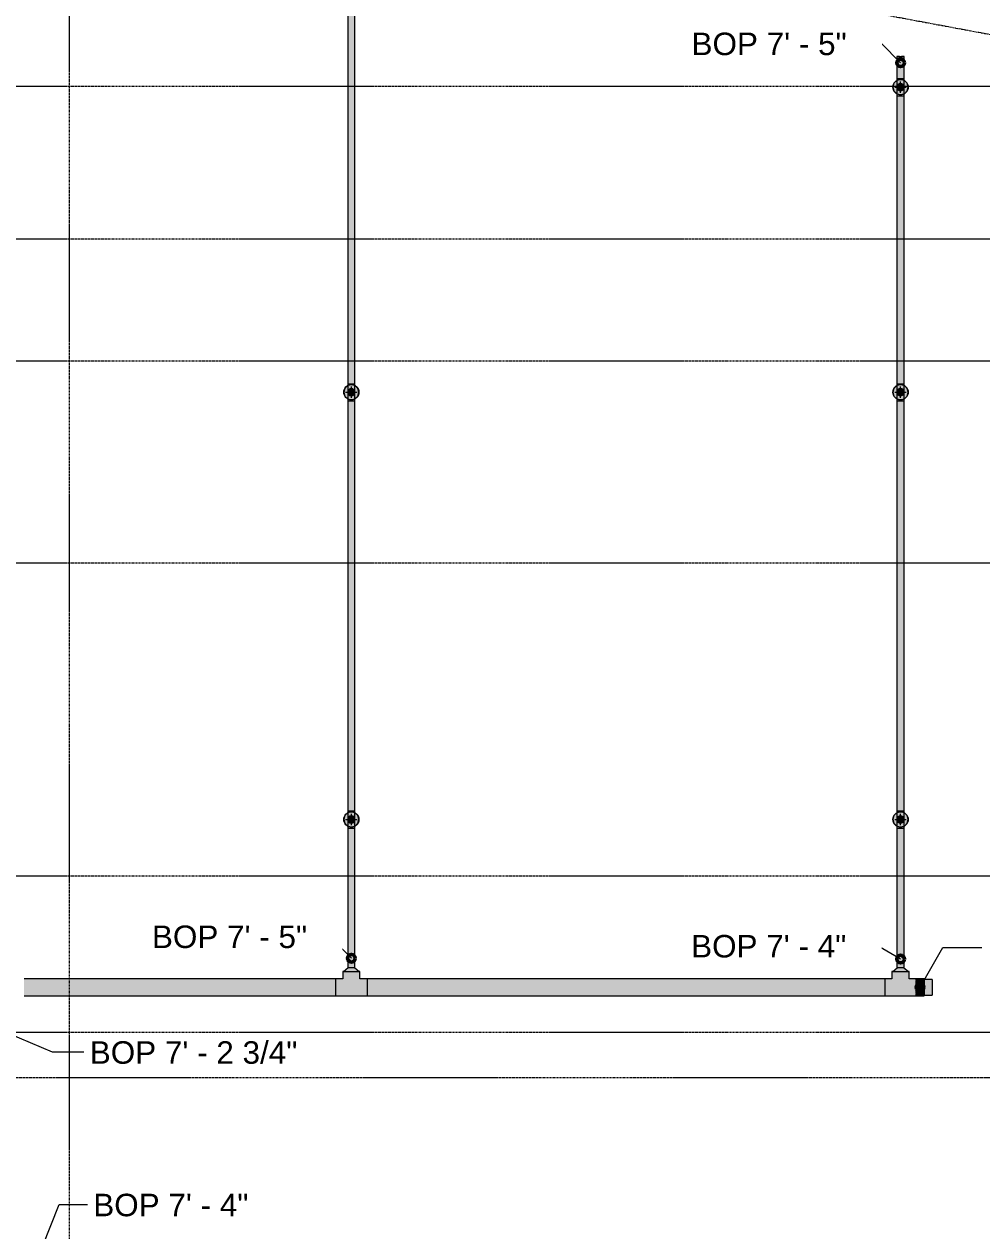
# Model space of a CAD drawing. Header units: inches. Extents: x -3679 to 241, y -496 to 1784.
# Drawn here: x -277.8 to -26.7, y 511.9 to 828.3 of the extents above; entities that cross this region are included whole.
import ezdxf

# ---------------------------------------------------------------- set-up
doc = ezdxf.new("R2010")
doc.units = ezdxf.units.IN
doc.header["$MEASUREMENT"] = 0
doc.linetypes.add('Grid Line', pattern=[0.875, 0.5, -0.125, 0.125, -0.125])
for name, color, linetype, lineweight in [('A-ANNO-NOTE', 250, 'Continuous', 9), ('G-ANNO-DIMS', 251, 'Continuous', 9), ('P-PIPE', 1, 'Continuous', 9), ('P-PIPE-CNTR', 1, 'Continuous', 9), ('S-GRID', 8, 'Continuous', 9)]:
    doc.layers.add(name, color=color, linetype=linetype, lineweight=lineweight)
doc.styles.add('Arial_1', font='arial.ttf', dxfattribs={"height": 5.901198})

# ---------------------------------------------------------------- blocks, each defined once
blk = doc.blocks.new('Cap - Generic - Fire Protection-Dry-1080083-LOWER PARKING')
at = {"layer": 'P-PIPE'}
h = blk.add_hatch(color=256, dxfattribs=at)
h.paths.add_polyline_path([(-39.74, 576.28), (-39.74, 577.81), (-41.81, 577.81), (-41.81, 576.28), (-41.62, 576.28)], flags=0)
h.paths.add_polyline_path([(-41.81, 573.68), (-39.74, 573.68), (-39.74, 576.28), (-41.81, 576.28), (-41.81, 573.75)], flags=0)
for p, q in [((-39.74, 577.81), (-41.81, 577.81)), ((-41.81, 573.68), (-39.74, 573.68))]:
    blk.add_line(p, q, dxfattribs=at)
blk.add_ellipse((-39.74, 575.74), major_axis=(0, 2.06), ratio=0.000029, start_param=0, end_param=3.141593, dxfattribs=at)

msp = doc.modelspace()

# ---------------------------------------------------------------- hatches: boundary and pattern name
at = {"layer": 'A-ANNO-NOTE'}
for points in [[(-48, 809.74), (-47, 810.01), (-46.27, 810.74), (-46, 811.74), (-46.27, 812.74), (-47, 813.47), (-48, 813.74), (-49, 813.47), (-49.73, 812.74), (-50, 811.74), (-49.73, 810.74), (-49, 810.01)], [(-192, 729.74), (-191, 730.01), (-190.27, 730.74), (-190, 731.74), (-190.27, 732.74), (-191, 733.47), (-192, 733.74), (-193, 733.47), (-193.73, 732.74), (-194, 731.74), (-193.73, 730.74), (-193, 730.01)], [(-48, 729.74), (-47, 730.01), (-46.27, 730.74), (-46, 731.74), (-46.27, 732.74), (-47, 733.47), (-48, 733.74), (-49, 733.47), (-49.73, 732.74), (-50, 731.74), (-49.73, 730.74), (-49, 730.01)], [(-192, 617.74), (-191, 618.01), (-190.27, 618.74), (-190, 619.74), (-190.27, 620.74), (-191, 621.47), (-192, 621.74), (-193, 621.47), (-193.73, 620.74), (-194, 619.74), (-193.73, 618.74), (-193, 618.01)], [(-48, 617.74), (-47, 618.01), (-46.27, 618.74), (-46, 619.74), (-46.27, 620.74), (-47, 621.47), (-48, 621.74), (-49, 621.47), (-49.73, 620.74), (-50, 619.74), (-49.73, 618.74), (-49, 618.01)]]:
    msp.add_hatch(color=256, dxfattribs=at).paths.add_polyline_path(points, flags=0)
h = msp.add_hatch(color=256, dxfattribs=at)
edge = h.paths.add_edge_path(flags=0)
edge.add_arc((-48, 811.74), 2, 0, 360)
h = msp.add_hatch(color=256, dxfattribs=at)
edge = h.paths.add_edge_path(flags=0)
edge.add_arc((-192, 731.74), 2, 0, 360)
h = msp.add_hatch(color=256, dxfattribs=at)
edge = h.paths.add_edge_path(flags=0)
edge.add_arc((-48, 731.74), 2, 0, 360)
h = msp.add_hatch(color=256, dxfattribs=at)
edge = h.paths.add_edge_path(flags=0)
edge.add_arc((-192, 619.74), 2, 0, 360)
h = msp.add_hatch(color=256, dxfattribs=at)
edge = h.paths.add_edge_path(flags=0)
edge.add_arc((-48, 619.74), 2, 0, 360)
at = {"layer": 'P-PIPE'}
h = msp.add_hatch(color=256, dxfattribs=at)
h.paths.add_polyline_path([(-192.67, 733.98), (-192.67, 733.98), (-192.67, 741.06)], flags=0)
h.paths.add_polyline_path([(-192, 733.98), (-192, 841.49), (-192.95, 841.5), (-192.95, 733.99), (-192.47, 733.98), (-192.25, 733.98)], flags=0)
for points in [[(-192, 733.98), (-191.05, 733.99), (-191.05, 841.5), (-191.53, 841.5), (-192, 841.49), (-192, 741.06)], [(-48, 813.98), (-48, 819.74), (-48.95, 819.74), (-48.95, 813.99), (-48.47, 813.98), (-48.25, 813.98)], [(-48, 813.98), (-47.05, 813.99), (-47.05, 819.74), (-47.53, 819.74), (-48, 819.74), (-48, 815.26)], [(-48, 810.79), (-47.75, 810.83), (-47.53, 810.92), (-47.33, 811.07), (-47.18, 811.27), (-47.08, 811.5), (-47.05, 811.74), (-47.08, 811.99), (-47.18, 812.22), (-47.33, 812.41), (-47.53, 812.57), (-47.75, 812.66), (-48, 812.69), (-48.25, 812.66), (-48.48, 812.57), (-48.67, 812.41), (-48.82, 812.22), (-48.92, 811.99), (-48.95, 811.74), (-48.92, 811.5), (-48.82, 811.27), (-48.67, 811.07), (-48.48, 810.92), (-48.25, 810.83)], [(-48, 733.98), (-47.05, 733.99), (-47.05, 809.5), (-47.53, 809.5), (-48, 809.49), (-48, 741.06)], [(-192, 730.79), (-191.75, 730.83), (-191.53, 730.92), (-191.33, 731.07), (-191.18, 731.27), (-191.08, 731.5), (-191.05, 731.74), (-191.08, 731.99), (-191.18, 732.22), (-191.33, 732.41), (-191.53, 732.57), (-191.75, 732.66), (-192, 732.69), (-192.25, 732.66), (-192.48, 732.57), (-192.67, 732.41), (-192.82, 732.22), (-192.92, 731.99), (-192.95, 731.74), (-192.92, 731.5), (-192.82, 731.27), (-192.67, 731.07), (-192.48, 730.92), (-192.25, 730.83)], [(-48, 730.79), (-47.75, 730.83), (-47.53, 730.92), (-47.33, 731.07), (-47.18, 731.27), (-47.08, 731.5), (-47.05, 731.74), (-47.08, 731.99), (-47.18, 732.22), (-47.33, 732.41), (-47.53, 732.57), (-47.75, 732.66), (-48, 732.69), (-48.25, 732.66), (-48.48, 732.57), (-48.67, 732.41), (-48.82, 732.22), (-48.92, 731.99), (-48.95, 731.74), (-48.92, 731.5), (-48.82, 731.27), (-48.67, 731.07), (-48.48, 730.92), (-48.25, 730.83)], [(-192, 621.98), (-191.05, 621.99), (-191.05, 729.5), (-191.53, 729.5), (-192, 729.49), (-192, 624.45)], [(-48, 621.98), (-47.05, 621.99), (-47.05, 729.5), (-47.53, 729.5), (-48, 729.49), (-48, 624.45)], [(-192, 618.79), (-191.75, 618.83), (-191.53, 618.92), (-191.33, 619.07), (-191.18, 619.27), (-191.08, 619.5), (-191.05, 619.74), (-191.08, 619.99), (-191.18, 620.22), (-191.33, 620.41), (-191.53, 620.57), (-191.75, 620.66), (-192, 620.69), (-192.25, 620.66), (-192.48, 620.57), (-192.67, 620.41), (-192.82, 620.22), (-192.92, 619.99), (-192.95, 619.74), (-192.92, 619.5), (-192.82, 619.27), (-192.67, 619.07), (-192.48, 618.92), (-192.25, 618.83)], [(-48, 618.79), (-47.75, 618.83), (-47.53, 618.92), (-47.33, 619.07), (-47.18, 619.27), (-47.08, 619.5), (-47.05, 619.74), (-47.08, 619.99), (-47.18, 620.22), (-47.33, 620.41), (-47.53, 620.57), (-47.75, 620.66), (-48, 620.69), (-48.25, 620.66), (-48.48, 620.57), (-48.67, 620.41), (-48.82, 620.22), (-48.92, 619.99), (-48.95, 619.74), (-48.92, 619.5), (-48.82, 619.27), (-48.67, 619.07), (-48.48, 618.92), (-48.25, 618.83)], [(-192, 580.9), (-192, 617.49), (-192.95, 617.5), (-192.95, 580.9), (-192.48, 580.9), (-192.25, 580.9)], [(-192, 580.9), (-191.05, 580.9), (-191.05, 617.5), (-191.53, 617.5), (-192, 617.49), (-192, 582.05)], [(-48, 580.9), (-48, 617.49), (-48.95, 617.5), (-48.95, 580.91), (-48.48, 580.9), (-48.25, 580.9)], [(-48, 580.9), (-47.05, 580.91), (-47.05, 617.5), (-47.53, 617.5), (-48, 617.49), (-48, 582.05)], [(-192, 575.73), (-189.75, 577.99), (-189.75, 579.88), (-190.41, 579.87), (-193.95, 579.87), (-194.25, 579.88), (-194.25, 577.99), (-193.7, 577.44), (-192.3, 576.04)], [(-191.54, 579.87), (-189.94, 579.88), (-191.19, 580.9), (-192.82, 580.9), (-194.06, 579.88), (-192.87, 579.87), (-191.7, 579.87)], [(-192, 579.87), (-194.06, 579.88), (-194.06, 579.88), (-193.55, 579.87), (-192.46, 579.87)], [(-48, 575.73), (-45.75, 577.99), (-45.75, 579.88), (-46.41, 579.87), (-49.95, 579.87), (-50.25, 579.88), (-50.25, 577.99), (-49.7, 577.44), (-48.3, 576.04)], [(-47.54, 579.87), (-45.94, 579.88), (-47.19, 580.91), (-48.82, 580.9), (-50.06, 579.88), (-48.87, 579.87), (-47.7, 579.87)], [(-48, 579.87), (-50.06, 579.88), (-50.06, 579.88), (-49.55, 579.87), (-48.46, 579.87)], [(-277.81, 575.74), (-196.13, 575.74), (-196.14, 577.99), (-277.81, 577.99), (-277.81, 576.33)], [(-187.87, 573.49), (-187.87, 577.99), (-189.75, 577.99), (-190.3, 577.44), (-192, 575.73), (-194.25, 577.99), (-196.13, 577.99), (-196.13, 573.49), (-194.67, 573.49)], [(-102.04, 575.74), (-52.13, 575.74), (-52.14, 577.99), (-187.87, 577.99), (-187.87, 575.74), (-169.4, 575.74)], [(-52.13, 573.49), (-43.87, 573.49), (-43.87, 577.99), (-45.75, 577.99), (-46.3, 577.44), (-48, 575.73), (-50.25, 577.99), (-52.13, 577.99), (-52.13, 573.49)], [(-43.87, 575.74), (-41.81, 575.74), (-41.81, 577.99), (-43.87, 577.99), (-43.87, 576.04)], [(-236.77, 573.49), (-196.13, 573.49), (-196.13, 575.74), (-277.81, 575.74), (-277.81, 573.49), (-270.45, 573.49)], [(-187.87, 573.49), (-52.13, 573.49), (-52.13, 575.74), (-187.87, 575.74), (-187.87, 573.53)], [(-41.81, 573.49), (-41.81, 575.74), (-43.87, 575.74), (-43.87, 573.49), (-43.1, 573.49)]]:
    msp.add_hatch(color=256, dxfattribs=at).paths.add_polyline_path(points, flags=0)
h = msp.add_hatch(color=256, dxfattribs=at)
h.paths.add_polyline_path([(-48.95, 811.74), (-48.92, 811.99), (-48.79, 812.28), (-48.65, 812.43), (-48.44, 812.58), (-48.24, 812.66), (-48, 812.69), (-48, 813.98), (-48.95, 813.99), (-48.95, 811.91)], flags=0)
h.paths.add_polyline_path([(-48, 809.49), (-48.01, 810.79), (-48.25, 810.83), (-48.48, 810.92), (-48.67, 811.07), (-48.84, 811.31), (-48.88, 811.38), (-48.93, 811.56), (-48.95, 811.74), (-48.95, 809.5), (-48.48, 809.5), (-48.25, 809.49)], flags=0)
h = msp.add_hatch(color=256, dxfattribs=at)
h.paths.add_polyline_path([(-47.05, 811.74), (-47.05, 813.99), (-47.53, 813.98), (-48, 813.98), (-47.99, 812.69), (-47.75, 812.66), (-47.52, 812.57), (-47.33, 812.41), (-47.16, 812.18), (-47.12, 812.1), (-47.07, 811.93), (-47.05, 811.75)], flags=0)
h.paths.add_polyline_path([(-48, 809.49), (-47.05, 809.5), (-47.05, 811.73), (-47.08, 811.49), (-47.21, 811.21), (-47.35, 811.05), (-47.54, 810.91), (-47.75, 810.82), (-48, 810.79), (-48, 810.68)], flags=0)
h = msp.add_hatch(color=256, dxfattribs=at)
h.paths.add_polyline_path([(-48.92, 811.5), (-48.95, 811.74), (-48.92, 811.99), (-48.82, 812.22), (-48.67, 812.42), (-48.48, 812.57), (-48.24, 812.66), (-48, 812.69), (-47.75, 812.66), (-47.53, 812.57), (-47.32, 812.41), (-47.18, 812.22), (-47.08, 811.99), (-47.05, 811.74), (-47.08, 811.49), (-47.18, 811.27), (-47.33, 811.07), (-47.53, 810.92), (-47.76, 810.82), (-48, 810.79), (-48.25, 810.83), (-48.48, 810.92), (-48.68, 811.08), (-48.82, 811.27), (-48.92, 811.5)], flags=0)
h.paths.add_polyline_path([(-48, 810.79), (-47.75, 810.83), (-47.52, 810.92), (-47.33, 811.07), (-47.18, 811.27), (-47.08, 811.5), (-47.05, 811.75), (-47.08, 811.99), (-47.18, 812.22), (-47.33, 812.42), (-47.53, 812.57), (-47.76, 812.66), (-48.01, 812.69), (-48.25, 812.66), (-48.48, 812.56), (-48.67, 812.41), (-48.82, 812.22), (-48.92, 811.99), (-48.95, 811.74), (-48.92, 811.49), (-48.82, 811.27), (-48.67, 811.07), (-48.47, 810.92), (-48.24, 810.82), (-48, 810.79)], flags=0)
h = msp.add_hatch(color=256, dxfattribs=at)
h.paths.add_polyline_path([(-48.67, 733.98), (-48.67, 733.98), (-48.67, 741.06)], flags=0)
h.paths.add_polyline_path([(-48, 733.98), (-48, 809.49), (-48.95, 809.5), (-48.95, 733.99), (-48.47, 733.98), (-48.25, 733.98)], flags=0)
h = msp.add_hatch(color=256, dxfattribs=at)
h.paths.add_polyline_path([(-192.95, 731.74), (-192.92, 731.99), (-192.79, 732.28), (-192.65, 732.43), (-192.44, 732.58), (-192.24, 732.66), (-192, 732.69), (-192, 733.98), (-192.95, 733.99), (-192.95, 731.91)], flags=0)
h.paths.add_polyline_path([(-192, 729.49), (-192.01, 730.79), (-192.25, 730.83), (-192.48, 730.92), (-192.67, 731.07), (-192.84, 731.31), (-192.88, 731.38), (-192.93, 731.56), (-192.95, 731.74), (-192.95, 729.5), (-192.48, 729.5), (-192.25, 729.49)], flags=0)
h = msp.add_hatch(color=256, dxfattribs=at)
h.paths.add_polyline_path([(-192.92, 731.5), (-192.95, 731.74), (-192.92, 731.99), (-192.82, 732.22), (-192.67, 732.42), (-192.48, 732.57), (-192.24, 732.66), (-192, 732.69), (-191.75, 732.66), (-191.53, 732.57), (-191.32, 732.41), (-191.18, 732.22), (-191.08, 731.99), (-191.05, 731.74), (-191.08, 731.49), (-191.18, 731.27), (-191.33, 731.07), (-191.53, 730.92), (-191.76, 730.82), (-192, 730.79), (-192.25, 730.83), (-192.48, 730.92), (-192.68, 731.08), (-192.82, 731.27), (-192.92, 731.5)], flags=0)
h.paths.add_polyline_path([(-192, 730.79), (-191.75, 730.83), (-191.52, 730.92), (-191.33, 731.07), (-191.18, 731.27), (-191.08, 731.5), (-191.05, 731.75), (-191.08, 731.99), (-191.18, 732.22), (-191.33, 732.42), (-191.53, 732.57), (-191.76, 732.66), (-192.01, 732.69), (-192.25, 732.66), (-192.48, 732.56), (-192.67, 732.41), (-192.82, 732.22), (-192.92, 731.99), (-192.95, 731.74), (-192.92, 731.49), (-192.82, 731.27), (-192.67, 731.07), (-192.47, 730.92), (-192.24, 730.82), (-192, 730.79)], flags=0)
h = msp.add_hatch(color=256, dxfattribs=at)
h.paths.add_polyline_path([(-191.05, 731.74), (-191.05, 733.99), (-191.53, 733.98), (-192, 733.98), (-191.99, 732.69), (-191.75, 732.66), (-191.52, 732.57), (-191.33, 732.41), (-191.16, 732.18), (-191.12, 732.1), (-191.07, 731.93), (-191.05, 731.75)], flags=0)
h.paths.add_polyline_path([(-192, 729.49), (-191.05, 729.5), (-191.05, 731.73), (-191.08, 731.49), (-191.21, 731.21), (-191.35, 731.05), (-191.54, 730.91), (-191.75, 730.82), (-192, 730.79), (-192, 730.46)], flags=0)
h = msp.add_hatch(color=256, dxfattribs=at)
h.paths.add_polyline_path([(-48.95, 731.74), (-48.92, 731.99), (-48.79, 732.28), (-48.65, 732.43), (-48.44, 732.58), (-48.24, 732.66), (-48, 732.69), (-48, 733.98), (-48.95, 733.99), (-48.95, 731.91)], flags=0)
h.paths.add_polyline_path([(-48, 729.49), (-48.01, 730.79), (-48.25, 730.83), (-48.48, 730.92), (-48.67, 731.07), (-48.84, 731.31), (-48.88, 731.38), (-48.93, 731.56), (-48.95, 731.74), (-48.95, 729.5), (-48.48, 729.5), (-48.25, 729.49)], flags=0)
h = msp.add_hatch(color=256, dxfattribs=at)
h.paths.add_polyline_path([(-48.92, 731.5), (-48.95, 731.74), (-48.92, 731.99), (-48.82, 732.22), (-48.67, 732.42), (-48.48, 732.57), (-48.24, 732.66), (-48, 732.69), (-47.75, 732.66), (-47.53, 732.57), (-47.32, 732.41), (-47.18, 732.22), (-47.08, 731.99), (-47.05, 731.74), (-47.08, 731.49), (-47.18, 731.27), (-47.33, 731.07), (-47.53, 730.92), (-47.76, 730.82), (-48, 730.79), (-48.25, 730.83), (-48.48, 730.92), (-48.68, 731.08), (-48.82, 731.27), (-48.92, 731.5)], flags=0)
h.paths.add_polyline_path([(-48, 730.79), (-47.75, 730.83), (-47.52, 730.92), (-47.33, 731.07), (-47.18, 731.27), (-47.08, 731.5), (-47.05, 731.75), (-47.08, 731.99), (-47.18, 732.22), (-47.33, 732.42), (-47.53, 732.57), (-47.76, 732.66), (-48.01, 732.69), (-48.25, 732.66), (-48.48, 732.56), (-48.67, 732.41), (-48.82, 732.22), (-48.92, 731.99), (-48.95, 731.74), (-48.92, 731.49), (-48.82, 731.27), (-48.67, 731.07), (-48.47, 730.92), (-48.24, 730.82), (-48, 730.79)], flags=0)
h = msp.add_hatch(color=256, dxfattribs=at)
h.paths.add_polyline_path([(-47.05, 731.74), (-47.05, 733.99), (-47.53, 733.98), (-48, 733.98), (-47.99, 732.69), (-47.75, 732.66), (-47.52, 732.57), (-47.33, 732.41), (-47.16, 732.18), (-47.12, 732.1), (-47.07, 731.93), (-47.05, 731.75)], flags=0)
h.paths.add_polyline_path([(-48, 729.49), (-47.05, 729.5), (-47.05, 731.73), (-47.08, 731.49), (-47.21, 731.21), (-47.35, 731.05), (-47.54, 730.91), (-47.75, 730.82), (-48, 730.79), (-48, 730.46)], flags=0)
h = msp.add_hatch(color=256, dxfattribs=at)
h.paths.add_polyline_path([(-192.67, 621.98), (-192.67, 621.98), (-192.67, 624.45)], flags=0)
h.paths.add_polyline_path([(-192, 621.98), (-192, 729.49), (-192.95, 729.5), (-192.95, 621.99), (-192.47, 621.98), (-192.25, 621.98)], flags=0)
h = msp.add_hatch(color=256, dxfattribs=at)
h.paths.add_polyline_path([(-48.67, 621.98), (-48.67, 621.98), (-48.67, 624.45)], flags=0)
h.paths.add_polyline_path([(-48, 621.98), (-48, 729.49), (-48.95, 729.5), (-48.95, 621.99), (-48.47, 621.98), (-48.25, 621.98)], flags=0)
h = msp.add_hatch(color=256, dxfattribs=at)
h.paths.add_polyline_path([(-192.95, 619.74), (-192.92, 619.99), (-192.79, 620.28), (-192.65, 620.43), (-192.44, 620.58), (-192.24, 620.66), (-192, 620.69), (-192, 621.98), (-192.95, 621.99), (-192.95, 619.91)], flags=0)
h.paths.add_polyline_path([(-192, 617.49), (-192.01, 618.79), (-192.25, 618.83), (-192.48, 618.92), (-192.67, 619.07), (-192.84, 619.31), (-192.88, 619.38), (-192.93, 619.56), (-192.95, 619.74), (-192.95, 617.5), (-192.48, 617.5), (-192.25, 617.49)], flags=0)
h = msp.add_hatch(color=256, dxfattribs=at)
h.paths.add_polyline_path([(-192.92, 619.5), (-192.95, 619.74), (-192.92, 619.99), (-192.82, 620.22), (-192.67, 620.42), (-192.48, 620.57), (-192.24, 620.66), (-192, 620.69), (-191.75, 620.66), (-191.53, 620.57), (-191.32, 620.41), (-191.18, 620.22), (-191.08, 619.99), (-191.05, 619.74), (-191.08, 619.49), (-191.18, 619.27), (-191.33, 619.07), (-191.53, 618.92), (-191.76, 618.82), (-192, 618.79), (-192.25, 618.83), (-192.48, 618.92), (-192.68, 619.08), (-192.82, 619.27), (-192.92, 619.5)], flags=0)
h.paths.add_polyline_path([(-192, 618.79), (-191.75, 618.83), (-191.52, 618.92), (-191.33, 619.07), (-191.18, 619.27), (-191.08, 619.5), (-191.05, 619.75), (-191.08, 619.99), (-191.18, 620.22), (-191.33, 620.42), (-191.53, 620.57), (-191.76, 620.66), (-192.01, 620.69), (-192.25, 620.66), (-192.48, 620.56), (-192.67, 620.41), (-192.82, 620.22), (-192.92, 619.99), (-192.95, 619.74), (-192.92, 619.49), (-192.82, 619.27), (-192.67, 619.07), (-192.47, 618.92), (-192.24, 618.82), (-192, 618.79)], flags=0)
h = msp.add_hatch(color=256, dxfattribs=at)
h.paths.add_polyline_path([(-191.05, 619.74), (-191.05, 621.99), (-191.53, 621.98), (-192, 621.98), (-191.99, 620.69), (-191.75, 620.66), (-191.52, 620.57), (-191.33, 620.41), (-191.16, 620.18), (-191.12, 620.1), (-191.07, 619.93), (-191.05, 619.75)], flags=0)
h.paths.add_polyline_path([(-192, 617.49), (-191.05, 617.5), (-191.05, 619.73), (-191.08, 619.49), (-191.21, 619.21), (-191.35, 619.05), (-191.54, 618.91), (-191.75, 618.82), (-192, 618.79), (-192, 618.68)], flags=0)
h = msp.add_hatch(color=256, dxfattribs=at)
h.paths.add_polyline_path([(-48.95, 619.74), (-48.92, 619.99), (-48.79, 620.28), (-48.65, 620.43), (-48.44, 620.58), (-48.24, 620.66), (-48, 620.69), (-48, 621.98), (-48.95, 621.99), (-48.95, 619.91)], flags=0)
h.paths.add_polyline_path([(-48, 617.49), (-48.01, 618.79), (-48.25, 618.83), (-48.48, 618.92), (-48.67, 619.07), (-48.84, 619.31), (-48.88, 619.38), (-48.93, 619.56), (-48.95, 619.74), (-48.95, 617.5), (-48.48, 617.5), (-48.25, 617.49)], flags=0)
h = msp.add_hatch(color=256, dxfattribs=at)
h.paths.add_polyline_path([(-48.92, 619.5), (-48.95, 619.74), (-48.92, 619.99), (-48.82, 620.22), (-48.67, 620.42), (-48.48, 620.57), (-48.24, 620.66), (-48, 620.69), (-47.75, 620.66), (-47.53, 620.57), (-47.32, 620.41), (-47.18, 620.22), (-47.08, 619.99), (-47.05, 619.74), (-47.08, 619.49), (-47.18, 619.27), (-47.33, 619.07), (-47.53, 618.92), (-47.76, 618.82), (-48, 618.79), (-48.25, 618.83), (-48.48, 618.92), (-48.68, 619.08), (-48.82, 619.27), (-48.92, 619.5)], flags=0)
h.paths.add_polyline_path([(-48, 618.79), (-47.75, 618.83), (-47.52, 618.92), (-47.33, 619.07), (-47.18, 619.27), (-47.08, 619.5), (-47.05, 619.75), (-47.08, 619.99), (-47.18, 620.22), (-47.33, 620.42), (-47.53, 620.57), (-47.76, 620.66), (-48.01, 620.69), (-48.25, 620.66), (-48.48, 620.56), (-48.67, 620.41), (-48.82, 620.22), (-48.92, 619.99), (-48.95, 619.74), (-48.92, 619.49), (-48.82, 619.27), (-48.67, 619.07), (-48.47, 618.92), (-48.24, 618.82), (-48, 618.79)], flags=0)
h = msp.add_hatch(color=256, dxfattribs=at)
h.paths.add_polyline_path([(-47.05, 619.74), (-47.05, 621.99), (-47.53, 621.98), (-48, 621.98), (-47.99, 620.69), (-47.75, 620.66), (-47.52, 620.57), (-47.33, 620.41), (-47.16, 620.18), (-47.12, 620.1), (-47.07, 619.93), (-47.05, 619.75)], flags=0)
h.paths.add_polyline_path([(-48, 617.49), (-47.05, 617.5), (-47.05, 619.73), (-47.08, 619.49), (-47.21, 619.21), (-47.35, 619.05), (-47.54, 618.91), (-47.75, 618.82), (-48, 618.79), (-48, 618.68)], flags=0)

# ---------------------------------------------------------------- linework, layer by layer
at = {"layer": 'A-ANNO-NOTE'}
for p, q in [((-49, 813.47), (-49.73, 812.74)), ((-48, 813.74), (-49, 813.47)), ((-47, 813.47), (-48, 813.74)), ((-46.27, 812.74), (-47, 813.47)), ((-49.73, 812.74), (-50, 811.74)), ((-50, 811.74), (-49.73, 810.74)), ((-49.73, 810.74), (-49, 810.01)), ((-49, 810.01), (-48, 809.74)), ((-48, 809.74), (-47, 810.01)), ((-47, 810.01), (-46.27, 810.74)), ((-46, 811.74), (-46.27, 812.74)), ((-46.27, 810.74), (-46, 811.74)), ((-193.73, 732.74), (-194, 731.74)), ((-194, 731.74), (-193.73, 730.74)), ((-193, 733.47), (-193.73, 732.74)), ((-192, 733.74), (-193, 733.47)), ((-191, 733.47), (-192, 733.74)), ((-190.27, 732.74), (-191, 733.47)), ((-190, 731.74), (-190.27, 732.74)), ((-190.27, 730.74), (-190, 731.74)), ((-49.73, 732.74), (-50, 731.74)), ((-50, 731.74), (-49.73, 730.74)), ((-49, 733.47), (-49.73, 732.74)), ((-48, 733.74), (-49, 733.47)), ((-47, 733.47), (-48, 733.74)), ((-46.27, 732.74), (-47, 733.47)), ((-46, 731.74), (-46.27, 732.74)), ((-46.27, 730.74), (-46, 731.74)), ((-193.73, 730.74), (-193, 730.01)), ((-193, 730.01), (-192, 729.74)), ((-192, 729.74), (-191, 730.01)), ((-191, 730.01), (-190.27, 730.74)), ((-49.73, 730.74), (-49, 730.01)), ((-49, 730.01), (-48, 729.74)), ((-48, 729.74), (-47, 730.01)), ((-47, 730.01), (-46.27, 730.74)), ((-193.73, 620.74), (-194, 619.74)), ((-193, 621.47), (-193.73, 620.74)), ((-192, 621.74), (-193, 621.47)), ((-191, 621.47), (-192, 621.74)), ((-190.27, 620.74), (-191, 621.47)), ((-190, 619.74), (-190.27, 620.74)), ((-49.73, 620.74), (-50, 619.74)), ((-49, 621.47), (-49.73, 620.74)), ((-48, 621.74), (-49, 621.47)), ((-47, 621.47), (-48, 621.74)), ((-46.27, 620.74), (-47, 621.47)), ((-46, 619.74), (-46.27, 620.74)), ((-194, 619.74), (-193.73, 618.74)), ((-193.73, 618.74), (-193, 618.01)), ((-193, 618.01), (-192, 617.74)), ((-192, 617.74), (-191, 618.01)), ((-191, 618.01), (-190.27, 618.74)), ((-190.27, 618.74), (-190, 619.74)), ((-50, 619.74), (-49.73, 618.74)), ((-49.73, 618.74), (-49, 618.01)), ((-49, 618.01), (-48, 617.74)), ((-48, 617.74), (-47, 618.01)), ((-47, 618.01), (-46.27, 618.74)), ((-46.27, 618.74), (-46, 619.74))]:
    msp.add_line(p, q, dxfattribs=at)
for centre in [(-48, 811.74), (-192, 731.74), (-48, 731.74), (-192, 619.74), (-48, 619.74)]:
    msp.add_circle(centre, 2, dxfattribs=at)
at = {"layer": 'G-ANNO-DIMS'}
for p, q in [((-53.12, 823.22), (-60.92, 823.22)), ((-48, 818.11), (-53.12, 823.22)), ((-197.77, 589.12), (-202.41, 589.12)), ((-192, 583.35), (-197.77, 589.12)), ((-54.09, 586.66), (-61.03, 586.66)), ((-48, 583.14), (-54.09, 586.66)), ((-42.87, 575.74), (-36.87, 586.13)), ((-36.87, 586.13), (-26.68, 586.13)), ((-281.95, 563.72), (-270.48, 558.78)), ((-270.48, 558.78), (-262.09, 558.78)), ((-273.03, 507.74), (-268.66, 518.81)), ((-268.66, 518.81), (-261.18, 518.81))]:
    msp.add_line(p, q, dxfattribs=at)
at = {"layer": 'G-ANNO-DIMS', "lineweight": 50}
for centre in [(-48, 818.11), (-192, 583.35), (-48, 583.14), (-42.87, 575.74)]:
    msp.add_circle(centre, 1, dxfattribs=at)
at = {"layer": 'P-PIPE'}
for p, q in [((-192.95, 841.5), (-192.95, 733.99)), ((-191.05, 733.99), (-191.05, 841.5)), ((-48.95, 819.74), (-48.95, 813.99)), ((-48.95, 819.74), (-48.92, 819.74)), ((-48.92, 819.74), (-48.82, 819.74)), ((-48.82, 819.74), (-48.67, 819.74)), ((-48.67, 819.74), (-48.48, 819.74)), ((-48.48, 819.74), (-48.25, 819.74)), ((-48.25, 819.74), (-48, 819.74)), ((-47.05, 813.99), (-47.05, 819.74)), ((-48.95, 813.99), (-48.95, 809.5)), ((-47.05, 809.5), (-47.05, 813.99)), ((-48.95, 809.5), (-48.95, 733.99)), ((-47.05, 733.99), (-47.05, 809.5)), ((-192.95, 733.99), (-192.95, 729.5)), ((-191.05, 729.5), (-191.05, 733.99)), ((-48.95, 733.99), (-48.95, 729.5)), ((-47.05, 729.5), (-47.05, 733.99)), ((-192.95, 729.5), (-192.95, 621.99)), ((-191.05, 621.99), (-191.05, 729.5)), ((-48.95, 729.5), (-48.95, 621.99)), ((-47.05, 621.99), (-47.05, 729.5)), ((-192.95, 621.99), (-192.95, 617.5)), ((-191.05, 617.5), (-191.05, 621.99)), ((-48.95, 621.99), (-48.95, 617.5)), ((-47.05, 617.5), (-47.05, 621.99)), ((-192.95, 617.5), (-192.95, 580.9)), ((-191.05, 580.9), (-191.05, 617.5)), ((-48.95, 617.5), (-48.95, 580.91)), ((-47.05, 580.91), (-47.05, 617.5)), ((-194.25, 579.88), (-194.25, 577.99)), ((-194.06, 579.88), (-192.81, 580.9)), ((-191.19, 580.9), (-189.94, 579.88)), ((-189.75, 577.99), (-189.75, 579.88)), ((-50.25, 579.88), (-50.25, 577.99)), ((-50.06, 579.88), (-48.81, 580.91)), ((-47.19, 580.91), (-45.94, 579.88)), ((-45.75, 577.99), (-45.75, 579.88)), ((-196.13, 577.99), (-277.81, 577.99)), ((-194.25, 577.99), (-196.13, 577.99)), ((-187.87, 577.99), (-189.75, 577.99)), ((-52.13, 577.99), (-187.87, 577.99)), ((-50.25, 577.99), (-52.13, 577.99)), ((-43.87, 577.99), (-45.75, 577.99)), ((-41.81, 577.99), (-43.87, 577.99)), ((-43.87, 577.92), (-43.87, 577.97)), ((-43.87, 577.69), (-43.87, 577.82)), ((-43.87, 577.33), (-43.87, 577.52)), ((-43.87, 576.87), (-43.87, 577.33)), ((-43.87, 576.33), (-43.87, 576.86)), ((-43.87, 575.74), (-43.87, 576.32)), ((-41.81, 577.99), (-41.81, 573.49)), ((-277.81, 573.49), (-196.13, 573.49)), ((-196.13, 573.49), (-187.87, 573.49)), ((-187.87, 573.49), (-52.13, 573.49)), ((-52.13, 573.49), (-43.87, 573.49)), ((-43.87, 575.16), (-43.87, 575.73)), ((-43.87, 574.62), (-43.87, 575.15)), ((-43.87, 574.15), (-43.87, 574.61)), ((-43.87, 573.79), (-43.87, 573.95)), ((-43.87, 573.57), (-43.87, 573.66)), ((-43.87, 573.49), (-43.87, 573.51)), ((-43.87, 573.49), (-41.81, 573.49))]:
    msp.add_line(p, q, dxfattribs=at)
at = {"layer": 'P-PIPE', "flags": 128}
for points in [[(-48.25, 819.75), (-48.48, 819.75), (-48.67, 819.75), (-48.82, 819.74), (-48.92, 819.74), (-48.95, 819.74)], [(-48, 819.74), (-47.75, 819.74), (-47.53, 819.74), (-47.33, 819.74), (-47.18, 819.74), (-47.08, 819.74), (-47.05, 819.74)], [(-47.05, 819.74), (-47.08, 819.74), (-47.18, 819.74), (-47.33, 819.75), (-47.53, 819.75), (-47.75, 819.75)]]:
    msp.add_lwpolyline(points, dxfattribs=at)
at = {"layer": 'P-PIPE'}
for centre, radius, start, end in [((-48, 811.74), 0.95, 0, 180), ((-48, 811.74), 0.95, 180, 0), ((-48, 811.27), 0.475, 90, 270), ((-48, 812.22), 0.475, 270, 90), ((-192, 731.74), 0.95, 0, 180), ((-192, 731.74), 0.95, 180, 0), ((-192, 731.27), 0.475, 90, 270), ((-192, 732.22), 0.475, 270, 90), ((-48, 731.74), 0.95, 0, 180), ((-48, 731.74), 0.95, 180, 0), ((-48, 731.27), 0.475, 90, 270), ((-48, 732.22), 0.475, 270, 90), ((-192, 619.74), 0.95, 0, 180), ((-192, 620.22), 0.475, 270, 90), ((-48, 619.74), 0.95, 0, 180), ((-48, 620.22), 0.475, 270, 90), ((-192, 619.74), 0.95, 180, 0), ((-192, 619.27), 0.475, 90, 270), ((-48, 619.74), 0.95, 180, 360), ((-48, 619.27), 0.475, 90, 270)]:
    msp.add_arc(centre, radius, start, end, dxfattribs=at)
for centre, major_axis, ratio, start_param, end_param in [((-48, 813.99), (0.951, 0), 0.004167, 3.141593, 4.712389), ((-48, 813.99), (0.95, 0), 0.004167, 3.665191, 3.926025), ((-48, 813.99), (0.95, 0), 0.004167, 3.926991, 4.188266), ((-48, 813.99), (0.95, 0), 0.004167, 4.18879, 4.450357), ((-48, 813.99), (-0.95, 0), 0.004167, 1.308997, 1.570796), ((-48, 813.99), (0.95, 0), 0.004167, 4.712389, 4.974188), ((-48, 813.99), (0.951, 0), 0.004167, 4.712389, 4.973972), ((-48, 813.99), (0.95, 0), 0.004167, 4.974421, 5.235988), ((-48, 813.99), (0.951, 0), 0.004167, 4.974188, 5.235538), ((-48, 813.99), (0.95, 0), 0.004167, 5.236512, 5.497787), ((-48, 813.99), (0.951, 0), 0.004167, 5.235988, 5.497047), ((-48, 813.99), (0.95, 0), 0.004167, 5.498753, 5.759587), ((-48, 813.99), (0.951, 0), 0.004167, 5.497787, 5.758405), ((-48, 813.99), (0.951, 0), 0.004167, 5.759587, 6.01929), ((-48, 813.99), (0.951, 0), 0.004167, 6.021386, 6.283185), ((-48, 809.5), (0.951, 0), 0.004167, 3.141593, 4.712389), ((-48, 809.5), (0.95, 0), 0.004167, 3.665191, 3.926025), ((-48, 809.5), (0.95, 0), 0.004167, 3.926991, 4.188266), ((-48, 809.5), (0.95, 0), 0.004167, 4.18879, 4.450357), ((-48, 809.5), (0.95, 0), 0.004167, 4.45059, 4.712389), ((-48, 809.5), (0.951, 0), 0.004167, 4.712389, 6.283185), ((-48, 809.5), (0.95, 0), 0.004167, 4.712389, 4.974188), ((-48, 809.5), (0.95, 0), 0.004167, 4.974421, 5.235988), ((-48, 809.5), (0.95, 0), 0.004167, 5.236512, 5.497787), ((-48, 809.5), (0.95, 0), 0.004167, 5.498753, 5.759587), ((-192, 733.99), (0.951, 0), 0.004167, 3.141593, 3.403392), ((-192, 733.99), (0.951, 0), 0.004167, 3.405488, 3.665191), ((-192, 733.99), (0.951, 0), 0.004167, 3.666373, 3.926991), ((-192, 733.99), (0.95, 0), 0.004167, 3.665191, 3.926025), ((-192, 733.99), (0.951, 0), 0.004167, 3.927731, 4.18879), ((-192, 733.99), (0.95, 0), 0.004167, 3.926991, 4.188266), ((-192, 733.99), (0.951, 0), 0.004167, 4.18924, 4.45059), ((-192, 733.99), (0.95, 0), 0.004167, 4.18879, 4.450357), ((-192, 733.99), (0.951, 0), 0.004167, 4.450806, 4.712389), ((-192, 733.99), (0.95, 0), 0.004167, 4.45059, 4.712389), ((-192, 733.99), (0.951, 0), 0.004167, 4.712389, 4.973972), ((-192, 733.99), (0.95, 0), 0.004167, 4.712389, 4.974188), ((-192, 733.99), (0.951, 0), 0.004167, 4.974188, 5.235538), ((-192, 733.99), (0.95, 0), 0.004167, 4.974421, 5.235988), ((-192, 733.99), (0.951, 0), 0.004167, 5.235988, 5.497047), ((-192, 733.99), (0.95, 0), 0.004167, 5.236512, 5.497787), ((-192, 733.99), (0.951, 0), 0.004167, 5.497787, 5.758405), ((-192, 733.99), (0.95, 0), 0.004167, 5.498753, 5.759587), ((-192, 733.99), (0.951, 0), 0.004167, 5.759587, 6.01929), ((-192, 733.99), (0.951, 0), 0.004167, 6.021386, 6.283185), ((-48, 733.99), (0.951, 0), 0.004167, 3.141593, 3.403392), ((-48, 733.99), (0.951, 0), 0.004167, 3.405488, 3.665191), ((-48, 733.99), (0.951, 0), 0.004167, 3.666373, 3.926991), ((-48, 733.99), (0.95, 0), 0.004167, 3.665191, 3.926025), ((-48, 733.99), (0.951, 0), 0.004167, 3.927731, 4.18879), ((-48, 733.99), (0.95, 0), 0.004167, 3.926991, 4.188266), ((-48, 733.99), (0.951, 0), 0.004167, 4.18924, 4.45059), ((-48, 733.99), (0.95, 0), 0.004167, 4.18879, 4.450357), ((-48, 733.99), (0.951, 0), 0.004167, 4.450806, 4.712389), ((-48, 733.99), (0.95, 0), 0.004167, 4.45059, 4.712389), ((-48, 733.99), (0.951, 0), 0.004167, 4.712389, 4.973972), ((-48, 733.99), (0.95, 0), 0.004167, 4.712389, 4.974188), ((-48, 733.99), (0.951, 0), 0.004167, 4.974188, 5.235538), ((-48, 733.99), (0.95, 0), 0.004167, 4.974421, 5.235988), ((-48, 733.99), (0.951, 0), 0.004167, 5.235988, 5.497047), ((-48, 733.99), (0.95, 0), 0.004167, 5.236512, 5.497787), ((-48, 733.99), (0.951, 0), 0.004167, 5.497787, 5.758405), ((-48, 733.99), (0.95, 0), 0.004167, 5.498753, 5.759587), ((-48, 733.99), (0.951, 0), 0.004167, 5.759587, 6.01929), ((-48, 733.99), (0.951, 0), 0.004167, 6.021386, 6.283185), ((-192, 729.5), (0.951, 0), 0.004167, 3.141593, 4.712389), ((-192, 729.5), (0.95, 0), 0.004167, 3.665191, 3.926025), ((-192, 729.5), (0.95, 0), 0.004167, 3.926991, 4.188266), ((-192, 729.5), (0.95, 0), 0.004167, 4.18879, 4.450357), ((-192, 729.5), (0.95, 0), 0.004167, 4.45059, 4.712389), ((-192, 729.5), (0.951, 0), 0.004167, 4.712389, 6.283185), ((-192, 729.5), (0.95, 0), 0.004167, 4.712389, 4.974188), ((-192, 729.5), (0.95, 0), 0.004167, 4.974421, 5.235988), ((-192, 729.5), (0.95, 0), 0.004167, 5.236512, 5.497787), ((-192, 729.5), (0.95, 0), 0.004167, 5.498753, 5.759587), ((-48, 729.5), (0.951, 0), 0.004167, 3.141593, 4.712389), ((-48, 729.5), (0.95, 0), 0.004167, 3.665191, 3.926025), ((-48, 729.5), (0.95, 0), 0.004167, 3.926991, 4.188266), ((-48, 729.5), (0.95, 0), 0.004167, 4.18879, 4.450357), ((-48, 729.5), (0.95, 0), 0.004167, 4.45059, 4.712389), ((-48, 729.5), (0.951, 0), 0.004167, 4.712389, 6.283185), ((-48, 729.5), (0.95, 0), 0.004167, 4.712389, 4.974188), ((-48, 729.5), (0.95, 0), 0.004167, 4.974421, 5.235988), ((-48, 729.5), (0.95, 0), 0.004167, 5.236512, 5.497787), ((-48, 729.5), (0.95, 0), 0.004167, 5.498753, 5.759587), ((-192, 621.99), (0.951, 0), 0.004167, 3.141593, 3.403392), ((-192, 621.99), (0.951, 0), 0.004167, 3.405488, 3.665191), ((-192, 621.99), (0.951, 0), 0.004167, 3.666373, 3.926991), ((-192, 621.99), (0.95, 0), 0.004167, 3.665191, 3.926025), ((-192, 621.99), (0.951, 0), 0.004167, 3.927731, 4.18879), ((-192, 621.99), (0.95, 0), 0.004167, 3.926991, 4.188266), ((-192, 621.99), (0.951, 0), 0.004167, 4.18924, 4.45059), ((-192, 621.99), (0.95, 0), 0.004167, 4.18879, 4.450357), ((-192, 621.99), (0.951, 0), 0.004167, 4.450806, 4.712389), ((-192, 621.99), (0.95, 0), 0.004167, 4.45059, 4.712389), ((-192, 621.99), (0.951, 0), 0.004167, 4.712389, 4.973972), ((-192, 621.99), (0.95, 0), 0.004167, 4.712389, 4.974188), ((-192, 621.99), (0.951, 0), 0.004167, 4.974188, 5.235538), ((-192, 621.99), (0.95, 0), 0.004167, 4.974421, 5.235988), ((-192, 621.99), (0.951, 0), 0.004167, 5.235988, 5.497047), ((-192, 621.99), (0.95, 0), 0.004167, 5.236512, 5.497787), ((-192, 621.99), (0.951, 0), 0.004167, 5.497787, 5.758405), ((-192, 621.99), (0.95, 0), 0.004167, 5.498753, 5.759587), ((-192, 621.99), (0.951, 0), 0.004167, 5.759587, 6.01929), ((-192, 621.99), (0.951, 0), 0.004167, 6.021386, 6.283185), ((-48, 621.99), (0.951, 0), 0.004167, 3.141593, 3.403392), ((-48, 621.99), (0.951, 0), 0.004167, 3.405488, 3.665191), ((-48, 621.99), (0.951, 0), 0.004167, 3.666373, 3.926991), ((-48, 621.99), (0.95, 0), 0.004167, 3.665191, 3.926025), ((-48, 621.99), (0.951, 0), 0.004167, 3.927731, 4.18879), ((-48, 621.99), (0.95, 0), 0.004167, 3.926991, 4.188266), ((-48, 621.99), (0.951, 0), 0.004167, 4.18924, 4.45059), ((-48, 621.99), (0.95, 0), 0.004167, 4.18879, 4.450357), ((-48, 621.99), (0.951, 0), 0.004167, 4.450806, 4.712389), ((-48, 621.99), (0.95, 0), 0.004167, 4.45059, 4.712389), ((-48, 621.99), (0.951, 0), 0.004167, 4.712389, 4.973972), ((-48, 621.99), (0.95, 0), 0.004167, 4.712389, 4.974188), ((-48, 621.99), (0.951, 0), 0.004167, 4.974188, 5.235538), ((-48, 621.99), (0.95, 0), 0.004167, 4.974421, 5.235988), ((-48, 621.99), (0.951, 0), 0.004167, 5.235988, 5.497047), ((-48, 621.99), (0.95, 0), 0.004167, 5.236512, 5.497787), ((-48, 621.99), (0.951, 0), 0.004167, 5.497787, 5.758405), ((-48, 621.99), (0.95, 0), 0.004167, 5.498753, 5.759587), ((-48, 621.99), (0.951, 0), 0.004167, 5.759587, 6.01929), ((-48, 621.99), (0.951, 0), 0.004167, 6.021386, 6.283185), ((-192, 617.5), (0.951, 0), 0.004167, 3.141593, 4.712389), ((-192, 617.5), (0.95, 0), 0.004167, 3.665191, 3.926025), ((-192, 617.5), (0.95, 0), 0.004167, 3.926991, 4.188266), ((-192, 617.5), (0.95, 0), 0.004167, 4.18879, 4.450357), ((-192, 617.5), (0.95, 0), 0.004167, 4.45059, 4.712389), ((-192, 617.5), (0.951, 0), 0.004167, 4.712389, 6.283185), ((-192, 617.5), (0.95, 0), 0.004167, 4.712389, 4.974188), ((-192, 617.5), (0.95, 0), 0.004167, 4.974421, 5.235988), ((-192, 617.5), (0.95, 0), 0.004167, 5.236512, 5.497787), ((-192, 617.5), (0.95, 0), 0.004167, 5.498753, 5.759587), ((-48, 617.5), (0.951, 0), 0.004167, 3.141593, 4.712389), ((-48, 617.5), (0.95, 0), 0.004167, 3.665191, 3.926025), ((-48, 617.5), (0.95, 0), 0.004167, 3.926991, 4.188266), ((-48, 617.5), (0.95, 0), 0.004167, 4.18879, 4.450357), ((-48, 617.5), (0.95, 0), 0.004167, 4.45059, 4.712389), ((-48, 617.5), (0.951, 0), 0.004167, 4.712389, 6.283185), ((-48, 617.5), (0.95, 0), 0.004167, 4.712389, 4.974188), ((-48, 617.5), (0.95, 0), 0.004167, 4.974421, 5.235988), ((-48, 617.5), (0.95, 0), 0.004167, 5.236512, 5.497787), ((-48, 617.5), (0.95, 0), 0.004167, 5.498753, 5.759587), ((-192, 579.88), (2.25, 0), 0.004167, 3.141593, 6.283156), ((-192, 579.88), (2.25, 0), 0.004167, 2.745622, 3.141564), ((-192, 580.9), (0.95, 0), 0.004167, 3.141593, 4.712389), ((-192, 580.9), (0.95, 0), 0.004167, 4.712389, 6.283185), ((-192, 579.88), (2.25, 0), 0.004167, 0, 0.395971), ((-48, 579.88), (2.25, 0), 0.004167, 3.141593, 6.283156), ((-48, 579.88), (2.25, 0), 0.004167, 2.745644, 3.141564), ((-48, 580.91), (0.95, 0), 0.004167, 3.141593, 4.712389), ((-48, 580.91), (0.95, 0), 0.004167, 4.712389, 6.283185), ((-48, 579.88), (2.25, 0), 0.004167, 0, 0.39595), ((-196.13, 575.74), (0, 2.25), 0.000029, 0.004167, 0.132995), ((-196.13, 575.74), (0, 2.25), 0.000029, 0.132971, 0.261799), ((-196.13, 575.74), (0, 2.25), 0.000029, 0.265966, 0.394794), ((-196.13, 575.74), (0, 2.25), 0.000029, 0.39477, 0.523599), ((-196.13, 575.74), (0, 2.25), 0.000029, 0.527765, 0.656594), ((-196.13, 575.74), (0, 2.25), 0.000029, 0.659174, 0.785398), ((-196.13, 575.74), (0, 2.25), 0.000029, 0.789565, 1.046812), ((-196.13, 575.74), (0, 2.25), 0.000029, 0.78913, 1.047198), ((-196.13, 575.74), (0, 2.25), 0.000029, 1.051364, 1.3088), ((-196.13, 575.74), (0, 2.25), 0.000029, 1.051119, 1.308997), ((-196.13, 575.74), (0, 2.25), 0.000029, 1.313164, 1.570751), ((-196.13, 575.74), (0, 2.25), 0.000029, 1.31307, 1.570796), ((-187.87, 575.74), (0, 2.25), 0.000029, 0.004167, 0.132995), ((-187.87, 575.74), (0, 2.25), 0.000029, 0.132971, 0.261799), ((-187.87, 575.74), (0, 2.25), 0.000029, 0.265966, 0.394794), ((-187.87, 575.74), (0, 2.25), 0.000029, 0.39477, 0.523599), ((-187.87, 575.74), (0, 2.25), 0.000029, 0.527765, 0.656594), ((-187.87, 575.74), (0, 2.25), 0.000029, 0.659174, 0.785398), ((-187.87, 575.74), (0, 2.25), 0.000029, 0.78913, 1.047198), ((-187.87, 575.74), (0, 2.25), 0.000029, 0.789565, 1.046812), ((-187.87, 575.74), (0, 2.25), 0.000029, 1.051119, 1.308997), ((-187.87, 575.74), (0, 2.25), 0.000029, 1.051364, 1.3088), ((-187.87, 575.74), (0, 2.25), 0.000029, 1.31307, 1.570796), ((-187.87, 575.74), (0, 2.25), 0.000029, 1.313164, 1.570751), ((-52.13, 575.74), (0, 2.25), 0.000029, 0.004167, 0.132995), ((-52.13, 575.74), (0, 2.25), 0.000029, 0.132971, 0.261799), ((-52.13, 575.74), (0, 2.25), 0.000029, 0.265966, 0.394794), ((-52.13, 575.74), (0, 2.25), 0.000029, 0.39477, 0.523599), ((-52.13, 575.74), (0, 2.25), 0.000029, 0.527765, 0.656594), ((-52.13, 575.74), (0, 2.25), 0.000029, 0.659174, 0.785398), ((-52.13, 575.74), (0, 2.25), 0.000029, 0.789565, 1.046812), ((-52.13, 575.74), (0, 2.25), 0.000029, 0.78913, 1.047198), ((-52.13, 575.74), (0, 2.25), 0.000029, 1.051364, 1.3088), ((-52.13, 575.74), (0, 2.25), 0.000029, 1.051119, 1.308997), ((-52.13, 575.74), (0, 2.25), 0.000029, 1.313164, 1.570751), ((-52.13, 575.74), (0, 2.25), 0.000029, 1.31307, 1.570796), ((-43.87, 575.74), (0, 2.25), 0.000029, 0.004167, 0.132995), ((-43.87, 575.74), (0, 2.25), 0.000029, 0.265966, 0.394794), ((-43.87, 575.74), (0, 2.25), 0.000029, 0.527765, 0.656594), ((-43.87, 575.74), (0, 2.25), 0.000029, 0.789565, 1.046812), ((-43.87, 575.74), (0, 2.25), 0.000029, 1.051364, 1.3088), ((-43.87, 575.74), (0, 2.25), 0.000029, 1.313164, 1.570751), ((-196.13, 575.74), (0, 2.25), 0.000029, 1.574963, 1.832691), ((-196.13, 575.74), (0, 2.25), 0.000029, 1.575011, 1.832596), ((-196.13, 575.74), (0, 2.25), 0.000029, 1.836762, 2.094643), ((-196.13, 575.74), (0, 2.25), 0.000029, 1.836962, 2.094395), ((-196.13, 575.74), (0, 2.25), 0.000029, 2.098562, 2.356633), ((-196.13, 575.74), (0, 2.25), 0.000029, 2.098951, 2.356194), ((-196.13, 575.74), (0, 2.25), 0.000029, 2.360361, 2.489189), ((-196.13, 575.74), (0, 2.25), 0.000029, 2.489166, 2.617994), ((-196.13, 575.74), (0, 2.25), 0.000029, 2.622161, 2.750989), ((-196.13, 575.74), (0, 2.25), 0.000029, 2.750965, 2.879793), ((-196.13, 575.74), (0, 2.25), 0.000029, 2.88396, 3.141593), ((-196.13, 575.74), (0, 2.25), 0.000029, 3.012764, 3.141593), ((-187.87, 575.74), (0, 2.25), 0.000029, 1.575011, 1.832596), ((-187.87, 575.74), (0, 2.25), 0.000029, 1.574963, 1.832691), ((-187.87, 575.74), (0, 2.25), 0.000029, 1.836962, 2.094395), ((-187.87, 575.74), (0, 2.25), 0.000029, 1.836762, 2.094643), ((-187.87, 575.74), (0, 2.25), 0.000029, 2.098951, 2.356194), ((-187.87, 575.74), (0, 2.25), 0.000029, 2.098562, 2.356633), ((-187.87, 575.74), (0, 2.25), 0.000029, 2.360361, 2.489189), ((-187.87, 575.74), (0, 2.25), 0.000029, 2.489166, 2.617994), ((-187.87, 575.74), (0, 2.25), 0.000029, 2.622161, 2.750989), ((-187.87, 575.74), (0, 2.25), 0.000029, 2.750965, 2.879793), ((-187.87, 575.74), (0, 2.25), 0.000029, 2.88396, 3.141593), ((-187.87, 575.74), (0, 2.25), 0.000029, 3.012764, 3.141593), ((-52.13, 575.74), (0, 2.25), 0.000029, 1.574963, 1.832691), ((-52.13, 575.74), (0, 2.25), 0.000029, 1.575011, 1.832596), ((-52.13, 575.74), (0, 2.25), 0.000029, 1.836762, 2.094643), ((-52.13, 575.74), (0, 2.25), 0.000029, 1.836962, 2.094395), ((-52.13, 575.74), (0, 2.25), 0.000029, 2.098562, 2.356633), ((-52.13, 575.74), (0, 2.25), 0.000029, 2.098951, 2.356194), ((-52.13, 575.74), (0, 2.25), 0.000029, 2.360361, 2.489189), ((-52.13, 575.74), (0, 2.25), 0.000029, 2.489166, 2.617994), ((-52.13, 575.74), (0, 2.25), 0.000029, 2.622161, 2.750989), ((-52.13, 575.74), (0, 2.25), 0.000029, 2.750965, 2.879793), ((-52.13, 575.74), (0, 2.25), 0.000029, 2.88396, 3.141593), ((-52.13, 575.74), (0, 2.25), 0.000029, 3.012764, 3.141593), ((-43.87, 575.74), (0, 2.25), 0.000029, 1.574963, 1.832691), ((-43.87, 575.74), (0, 2.25), 0.000029, 1.836762, 2.094643), ((-43.87, 575.74), (0, 2.25), 0.000029, 2.098562, 2.356633), ((-43.87, 575.74), (0, 2.25), 0.000029, 2.360361, 2.489189), ((-43.87, 575.74), (0, 2.25), 0.000029, 2.622161, 2.750989), ((-43.87, 575.74), (0, 2.25), 0.000029, 2.88396, 3.141593)]:
    msp.add_ellipse(centre, major_axis=major_axis, ratio=ratio, start_param=start_param, end_param=end_param, dxfattribs=at)
at = {"layer": 'P-PIPE-CNTR'}
for p, q in [((-48, 810.24), (-48, 813.24)), ((-49.5, 811.74), (-46.5, 811.74)), ((-193.5, 731.74), (-190.5, 731.74)), ((-192, 730.24), (-192, 733.24)), ((-49.5, 731.74), (-46.5, 731.74)), ((-48, 730.24), (-48, 733.24)), ((-192, 618.24), (-192, 621.24)), ((-48, 618.24), (-48, 621.24)), ((-193.5, 619.74), (-190.5, 619.74)), ((-49.5, 619.74), (-46.5, 619.74))]:
    msp.add_line(p, q, dxfattribs=at)
at = {"layer": 'S-GRID', "linetype": 'Grid Line'}
for p, q in [((-266, 1771.74), (-266, -484.26)), ((-3580, 1488.28), (228, 778.5)), ((-3666.39, 812), (228, 812)), ((-3666.39, 772), (228, 772)), ((-3666.39, 740), (228, 740)), ((-3666.39, 687), (228, 687)), ((-3666.39, 605), (228, 605)), ((-3666.39, 564), (228, 564)), ((228, 552), (-3650.39, 552))]:
    msp.add_line(p, q, dxfattribs=at)

# ---------------------------------------------------------------- block references
at = {"layer": 'P-PIPE'}
msp.add_blockref('Cap - Generic - Fire Protection-Dry-1080083-LOWER PARKING', (0, 0), dxfattribs=at)

# ---------------------------------------------------------------- next in the draw order: texts
at = {"layer": 'G-ANNO-DIMS', "char_height": 5.9012, "attachment_point": 1, "line_spacing_factor": 0.938532, "style": 'Arial_1', "bg_fill": 3, "box_fill_scale": 1.25, "bg_fill_color": 0, "bg_fill_transparency": 0}
for s, insert, width in [('BOP 7\' - 5"', (-102.8, 826.03), 48.456), ('BOP 7\' - 5"', (-244.29, 591.93), 48.456), ('BOP 7\' - 4"', (-102.91, 589.46), 48.456), ('BOP 7\' - 2 3/4"', (-260.59, 561.59), 64.872), ('BOP 7\' - 4"', (-259.68, 521.61), 48.456)]:
    msp.add_mtext(s, dxfattribs=dict(at, insert=insert, width=width))

doc.saveas('drawing.dxf')
